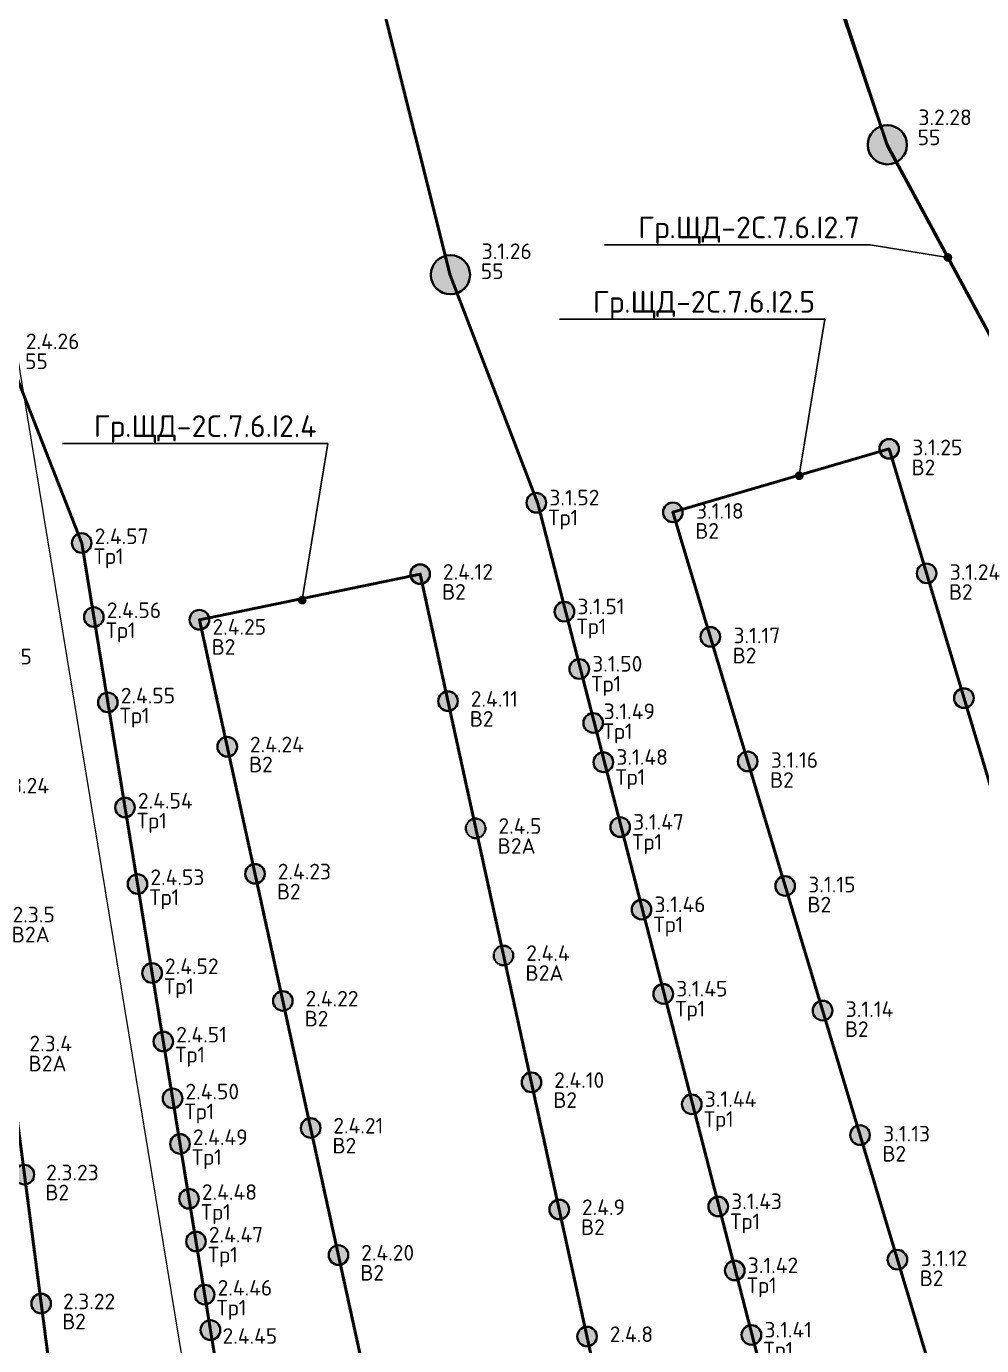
# Model space of a CAD drawing. Header units: millimetres. Extents: x -500444 to 437433, y -1435259 to 1593622.
# Drawn here: x -68741 to -57722, y -1360684 to -1345470 of the extents above; entities that cross this region are included whole.
import ezdxf
from ezdxf import colors
from ezdxf.entities.mleader import LeaderData, LeaderLine
from ezdxf.math import Vec2, Vec3

# ---------------------------------------------------------------- set-up
doc = ezdxf.new("R2010")
doc.units = ezdxf.units.MM
doc.linetypes.add('HIDDEN2', pattern=[4.7625, 3.175, -1.5875])
for name, color, linetype, lineweight in [('_АСУД_Щиты', 6, 'Continuous', 0), ('_Гр.ЩД-2C.7.6.I2.3', 6, 'Continuous', 50), ('_Гр.ЩД-2C.7.6.I2.4', 6, 'Continuous', 50), ('_Гр.ЩД-2C.7.6.I2.5', 6, 'Continuous', 50), ('_Гр.ЩД-2C.7.6.I2.6', 6, 'Continuous', 50), ('_Гр.ЩД-2C.7.6.I2.7', 6, 'Continuous', 50), ('A-ANNO-DIMS', 7, 'Continuous', 9), ('Светильники аварийные', 1, 'Continuous', 40)]:
    doc.layers.add(name, color=color, linetype=linetype, lineweight=lineweight)
doc.layers.add('Вставка', color=252, linetype='Continuous')
doc.layers.add('сВЕтильники', color=7, linetype='Continuous', lineweight=40, true_color=0x0000f0)
doc.layers.add('ЭТО_аварийные', color=7, linetype='HIDDEN2', lineweight=40, true_color=0xfa0505)
doc.styles.add('GOST 2.304', font='')
doc.styles.add('ISOCPEUR', font='isocpeur.ttf', dxfattribs={"height": 250})
doc.styles.add('TableTextStyle', font='isocpeur.ttf', dxfattribs={"width": 0.9})
doc.styles.get('GOST 2.304').set_extended_font_data('GOST Common')
doc.linetypes.add('Truba', pattern='A,3e-05,[4,MSH_7,S=1,R=0,X=0,Y=0],-3.022072', length=3.022102)
doc.dimstyles.new('М-200', dxfattribs={"dimtxt": 400, "dimasz": 160, "dimexe": 200, "dimexo": 400, "dimgap": 50, "dimtad": 1, "dimdec": 0, "dimzin": 0, "dimdsep": 46, "dimtxsty": 'GOST 2.304', "dimblk": 'ARCHTICK', "dimcen": 180, "dimdle": 200, "dimadec": 0, "dimazin": 0, "dimtfac": 1, "dimtdec": 0, "dimtmove": 1, "dimatfit": 0, "dimfxl": 1, "dimtolj": 1, "dimtzin": 0, "dimarcsym": 0})

# ---------------------------------------------------------------- blocks, each defined once
blk = doc.blocks.new('_ArchTick')
at = {"color": 0, "linetype": 'ByBlock', "const_width": 0.15}
blk.add_lwpolyline([(-0.5, -0.5), (0.5, 0.5)], dxfattribs=at)
blk = doc.blocks.new('*D41')
at = {"layer": 'A-ANNO-DIMS', "color": 0, "lineweight": -2, "transparency": 16777216}
blk.add_arc((-165704, -113309), 107894, 270, 326, dxfattribs=at)
at = {"layer": 'Defpoints', "color": 0, "lineweight": 30, "transparency": 16777216}
for p in [(-165704, -113309), (-165704, -113309), (-75741, -173990), (-131171, -215528), (-165704, -221903)]:
    blk.add_point(p, dxfattribs=at)
at = {"layer": 'A-ANNO-DIMS', "color": 0, "lineweight": -2, "transparency": 16777216, "xscale": 160, "yscale": 160, "zscale": 160}
for p, rotation in [((-76255, -173643), 55.99999895826774), ((-165704, -221203), 179.9999981265246)]:
    blk.add_blockref('_ArchTick', p, dxfattribs=dict(at, rotation=rotation))
at = {"layer": 'A-ANNO-DIMS', "color": 0, "transparency": 16777216, "insert": (-114300, -207822), "char_height": 400, "attachment_point": 5, "rotation": 28.5412, "style": 'GOST 2.304'}
blk.add_mtext('\\A1;56,0%%D', dxfattribs=at)
blk = doc.blocks.new('A$Cab2378fa')
at = {"lineweight": 25}
h = blk.add_hatch(color=256, dxfattribs=at)
h.paths.add_polyline_path([(162, -157, 0.442338), (148, 178), (0, 0)])
h.paths.add_polyline_path([(-142, -170), (0, 0), (-163, 158, 0.430096)])
at = {"lineweight": 25, "true_color": 0xfff5f5}
h = blk.add_hatch(color=7, dxfattribs=at)
h.dxf.hatch_style = 1
h.paths.add_polyline_path([(0, 0), (-142, -170, 0.174923), (3, -222, 0.197808), (162, -157)])
h.paths.add_polyline_path([(-163, 158), (0, 0), (148, 178, 0.175398), (3, 230, 0.209014)])
blk.add_circle((3, 4), 226)
blk = doc.blocks.new('Гр.ЩД-2C.7.6.I2.3')
at = {"layer": '_Гр.ЩД-2C.7.6.I2.3', "color": 18, "true_color": 0x000000, "style": 'TableTextStyle'}
for s, p in [('B2A', (18456, 30321)), ('B2A', (18650, 28833)), ('В2', (18844, 27346)), ('В2', (19038, 25858))]:
    blk.add_text(s, height=180, dxfattribs=at).set_placement(p)
at = {"layer": '_Гр.ЩД-2C.7.6.I2.3', "ltscale": 100, "style": 'TableTextStyle'}
for tag, p in [('55', (13488, 36298, 6620)), ('ТР1', (13691, 34429)), ('ТР1', (13772, 33589)), ('В2', (18078, 33526)), ('В2', (15385, 33073)), ('ТР1', (13850, 32773)), ('ТР1', (13928, 31956)), ('В2', (18272, 32038)), ('В2', (15691, 31721)), ('ТР1', (14018, 31013)), ('B2A', (18466, 30551)), ('ТР1', (14094, 30222)), ('В2', (15885, 30234)), ('ТР1', (14166, 29472)), ('B2A', (18660, 29063)), ('ТР1', (14219, 28920)), ('В2', (16079, 28746)), ('ТР1', (14285, 28224)), ('ТР1', (14319, 27872)), ('В2', (18854, 27576)), ('В2', (16273, 27259)), ('ТР1', (14399, 27032)), ('ТР1', (14469, 26310)), ('В2', (19048, 26088)), ('В2', (16467, 25771)), ('ТР1', (14545, 25516)), ('ТР1', (14630, 24622)), ('В2', (19242, 24601)), ('В2', (16661, 24284)), ('ТР1', (14736, 23515)), ('B2A', (19436, 23113)), ('В2', (16855, 22797)), ('ТР1', (14853, 22291)), ('ТР1', (14920, 21597)), ('B2A', (19630, 21626)), ('В2', (17049, 21309)), ('ТР1', (15000, 20759)), ('В2', (19824, 20139)), ('ТР1', (15078, 19942)), ('В2', (17243, 19822)), ('ТР1', (15145, 19246)), ('В2', (20018, 18651)), ('В2', (17437, 18334)), ('ТР1', (15251, 18142)), ('ТР1', (15330, 17310)), ('B2A', (20212, 17164)), ('В2', (17631, 16847)), ('ТР1', (15433, 16238)), ('B2A', (20406, 15676)), ('ТР1', (15489, 15426)), ('В2', (17825, 15359)), ('ТР1', (15565, 14856)), ('ТР1', (15556, 14157))]:
    blk.add_attdef(tag, p, '', height=180, dxfattribs=at)
blk = doc.blocks.new('Гр.ЩД-2C.7.6.I2.4')
at = {"layer": '_Гр.ЩД-2C.7.6.I2.4', "color": 18, "true_color": 0x000000, "style": 'TableTextStyle'}
for s, p in [('55', (18610, 36932, 6620)), ('Тр1', (19403, 34684)), ('В2', (23420, 34273)), ('Тр1', (19542, 33830)), ('В2', (20762, 33638)), ('Тр1', (19703, 32846)), ('В2', (23740, 32808)), ('В2', (21194, 32282)), ('Тр1', (19902, 31634)), ('B2A', (24061, 31342)), ('Тр1', (20046, 30752)), ('В2', (21515, 30816)), ('B2A', (24382, 29877)), ('Тр1', (20214, 29725)), ('В2', (21835, 29351)), ('Тр1', (20343, 28936)), ('Тр1', (20450, 28280)), ('В2', (24703, 28412)), ('В2', (22156, 27886)), ('Тр1', (20536, 27754)), ('Тр1', (20640, 27121)), ('В2', (25023, 26946)), ('Тр1', (20720, 26629)), ('В2', (22477, 26420)), ('Тр1', (20820, 26017))]:
    blk.add_text(s, height=180, dxfattribs=at).set_placement(p)
at = {"layer": '_Гр.ЩД-2C.7.6.I2.4', "ltscale": 100, "style": 'TableTextStyle'}
for tag, p in [('55', (18620, 37162, 6620)), ('ТР1', (19413, 34914)), ('В2', (23430, 34503)), ('ТР1', (19552, 34060)), ('В2', (20772, 33868)), ('ТР1', (19713, 33076)), ('В2', (23750, 33038)), ('В2', (21204, 32512)), ('ТР1', (19912, 31864)), ('B2A', (24071, 31572)), ('В2', (21525, 31046)), ('ТР1', (20056, 30982)), ('B2A', (24392, 30107)), ('ТР1', (20224, 29955)), ('В2', (21845, 29581)), ('ТР1', (20353, 29166)), ('В2', (24713, 28642)), ('ТР1', (20460, 28510)), ('ТР1', (20546, 27984)), ('В2', (22166, 28116)), ('ТР1', (20650, 27351)), ('В2', (25033, 27176)), ('ТР1', (20730, 26859)), ('В2', (22487, 26650)), ('ТР1', (20830, 26247)), ('ТР1', (20888, 25691)), ('В2', (25354, 25711)), ('В2', (22808, 25185)), ('ТР1', (21034, 25004)), ('ТР1', (21112, 24413)), ('B2A', (25675, 24245)), ('ТР1', (21237, 23764)), ('В2', (23129, 23719)), ('ТР1', (21345, 23077)), ('B2A', (25996, 22780)), ('ТР1', (21429, 22565)), ('В2', (23449, 22254)), ('ТР1', (21526, 22042)), ('ТР1', (21577, 21538)), ('В2', (26317, 21314)), ('ТР1', (21659, 20996)), ('В2', (23770, 20789)), ('ТР1', (21744, 20444)), ('ТР1', (21888, 19781)), ('В2', (26637, 19849)), ('В2', (24091, 19323)), ('ТР1', (22033, 18894)), ('B2A', (26958, 18384)), ('ТР1', (22110, 18270)), ('В2', (24412, 17858)), ('ТР1', (22219, 17756)), ('ТР1', (22304, 17226)), ('B2A', (27279, 16918)), ('ТР1', (22393, 16693)), ('В2', (24732, 16392)), ('ТР1', (22485, 16131)), ('ТР1', (22566, 15637)), ('ТР1', (22609, 15016))]:
    blk.add_attdef(tag, p, '', height=180, dxfattribs=at)
blk = doc.blocks.new('_Dot')
at = {"color": 0, "linetype": 'ByBlock', "lineweight": -2}
blk.add_line((-0.5, 0), (-1, 0), dxfattribs=at)
at = {"color": 0, "linetype": 'ByBlock', "const_width": 0.5}
blk.add_lwpolyline([(-0.25, 0, 1), (0.25, 0, 1)], format="xyb", close=True, dxfattribs=at)
blk = doc.blocks.new('Гр.ЩД-2C.7.6.I2.5')
at = {"layer": '_Гр.ЩД-2C.7.6.I2.5', "color": 18, "true_color": 0x000000, "style": 'TableTextStyle'}
for s, p in [('55', (23868, 37970, 6620)), ('В2', (28835, 35708)), ('Тр1', (24647, 35130)), ('В2', (26340, 34976)), ('В2', (29267, 34271)), ('Тр1', (24972, 33874)), ('В2', (26772, 33539)), ('Тр1', (25143, 33212)), ('Тр1', (25275, 32665)), ('Тр1', (25421, 32137)), ('В2', (27203, 32103)), ('Тр1', (25615, 31389)), ('В2', (27635, 30666)), ('Тр1', (25860, 30438)), ('Тр1', (26112, 29465)), ('В2', (28067, 29230)), ('Тр1', (26441, 28193)), ('В2', (28499, 27793)), ('Тр1', (26746, 27014)), ('В2', (28930, 26357)), ('Тр1', (26937, 26276)), ('Тр1', (27129, 25533))]:
    blk.add_text(s, height=180, dxfattribs=at).set_placement(p)
at = {"layer": '_Гр.ЩД-2C.7.6.I2.5', "ltscale": 100, "style": 'TableTextStyle'}
for tag, p in [('55', (23878, 38200, 6620)), ('В2', (28845, 35938)), ('ТР1', (24657, 35360)), ('В2', (26350, 35206)), ('В2', (29277, 34501)), ('ТР1', (24982, 34104)), ('В2', (26782, 33769)), ('ТР1', (25153, 33442)), ('B2A', (29708, 33064)), ('ТР1', (25285, 32895)), ('ТР1', (25431, 32367)), ('В2', (27213, 32333)), ('ТР1', (25625, 31619)), ('B2A', (30140, 31628)), ('В2', (27645, 30896)), ('ТР1', (25870, 30668)), ('В2', (30572, 30191)), ('ТР1', (26122, 29695)), ('В2', (28077, 29460)), ('В2', (31004, 28755)), ('ТР1', (26451, 28423)), ('В2', (28509, 28023)), ('ТР1', (26756, 27244)), ('В2', (31435, 27318)), ('ТР1', (26947, 26506)), ('В2', (28940, 26587)), ('B2A', (31867, 25882)), ('ТР1', (27139, 25763)), ('В2', (29372, 25150)), ('ТР1', (27320, 25011)), ('ТР1', (27494, 24339)), ('B2A', (32299, 24445)), ('ТР1', (27628, 23818)), ('В2', (29804, 23714)), ('ТР1', (27784, 23282)), ('В2', (32731, 23009)), ('ТР1', (27919, 22761)), ('В2', (30236, 22277)), ('ТР1', (28116, 21983)), ('В2', (33162, 21572)), ('ТР1', (28323, 21182)), ('В2', (30667, 20840)), ('ТР1', (28496, 20516)), ('B2A', (33594, 20136)), ('ТР1', (28671, 19838)), ('В2', (31099, 19404)), ('ТР1', (28815, 19280)), ('B2A', (34026, 18699)), ('ТР1', (28969, 18685)), ('ТР1', (29117, 18114)), ('В2', (31531, 17967)), ('ТР1', (29252, 17559)), ('ТР1', (29487, 16474))]:
    blk.add_attdef(tag, p, '', height=180, dxfattribs=at)
blk = doc.blocks.new('Гр.ЩД-2C.7.6.I2.6')
at = {"layer": '_Гр.ЩД-2C.7.6.I2.6', "color": 18, "true_color": 0x000000, "style": 'TableTextStyle'}
blk.add_text('55', height=180, dxfattribs=at).set_placement((28906, 39514, 6620))
at = {"layer": '_Гр.ЩД-2C.7.6.I2.6', "ltscale": 100, "style": 'TableTextStyle'}
for tag, p in [('55', (28916, 39744, 6620)), ('В2', (34206, 37883)), ('ТР1', (29990, 37137)), ('В2', (31739, 36857)), ('В2', (34742, 36482)), ('ТР1', (30293, 36246)), ('В2', (32312, 35554)), ('ТР1', (30597, 35355)), ('B2A', (35279, 35082)), ('ТР1', (30900, 34464)), ('В2', (32847, 34153)), ('B2A', (35816, 33681)), ('ТР1', (31204, 33572)), ('В2', (33382, 32752)), ('ТР1', (31508, 32681)), ('В2', (36353, 32280)), ('ТР1', (31811, 31790)), ('В2', (33917, 31350)), ('ТР1', (32115, 30899)), ('В2', (36889, 30879)), ('ТР1', (32418, 30008)), ('В2', (34452, 29949)), ('В2', (37426, 29479)), ('ТР1', (32722, 29117)), ('В2', (34987, 28548)), ('ТР1', (33025, 28225)), ('B2A', (37963, 28078)), ('ТР1', (33329, 27334)), ('В2', (35522, 27146)), ('B2A', (38500, 26677)), ('ТР1', (33632, 26443)), ('В2', (36057, 25745)), ('ТР1', (33936, 25552)), ('В2', (39036, 25276)), ('ТР1', (34240, 24661)), ('В2', (36592, 24344)), ('В2', (39573, 23876)), ('ТР1', (34543, 23769)), ('ТР1', (34847, 22878)), ('В2', (37127, 22942)), ('В2', (40110, 22475)), ('ТР1', (35150, 21987)), ('В2', (37662, 21541)), ('ТР1', (35454, 21096)), ('B2A', (40647, 21074)), ('ТР1', (35757, 20205)), ('В2', (38197, 20140)), ('B2A', (41183, 19673)), ('ТР1', (36061, 19314)), ('В2', (38732, 18738)), ('ТР1', (36364, 18422))]:
    blk.add_attdef(tag, p, '', height=180, dxfattribs=at)
blk = doc.blocks.new('Оси200')
at = {"layer": 'A-ANNO-DIMS', "color": 253}
dim = blk.add_angular_dim_2l(base=(-131171, -215527.9), line1=((-165703.8, -113309.3), (-75741.3, -173989.8)), line2=((-165703.8, -113309.3), (-165703.8, -221903.3)), text='56,0%%D', dimstyle='М-200', override={"dimadec": 2, "dimtmove": 2}, dxfattribs=at)
dim.commit()
dim.dimension.update_dxf_attribs({"geometry": '*D41', "text_midpoint": (-114299.5, -207822), "dimtype": 130})
blk = doc.blocks.new('A$C20f07326')
at = {"layer": 'A-ANNO-DIMS', "color": 253}
blk.add_blockref('Оси200', (404603.7, 213803.6), dxfattribs=at)

msp = doc.modelspace()

# ---------------------------------------------------------------- block references
at = {"layer": 'Вставка', "linetype": 'Truba', "lineweight": 30, "ltscale": 100}
msp.add_blockref('A$C20f07326', (-318166, -1386354), dxfattribs=at)

# ---------------------------------------------------------------- next in the draw order: linework, layer by layer
at = {"layer": '_АСУД_Щиты', "ltscale": 100}
msp.add_lwpolyline([(-67729, -1376822), (-68157, -1373021), (-65011, -1372590), (-70515, -1339105), (-65976, -1338365), (-63394, -1337709), (-64222, -1334555)], dxfattribs=at)
at = {"layer": '_Гр.ЩД-2C.7.6.I2.3', "ltscale": 100}
msp.add_lwpolyline([(-64222, -1334555), (-63394, -1337709), (-66166, -1338400), (-70513, -1339114), (-74889, -1339472), (-79266, -1339472), (-79266, -1350054), (-74153, -1350082), (-73820, -1351923), (-71897, -1371919), (-69677, -1371652), (-69793, -1370928), (-72121, -1353079), (-69540, -1352762), (-67215, -1370615)], dxfattribs=at)
at = {"layer": '_Гр.ЩД-2C.7.6.I2.4', "ltscale": 100}
msp.add_lwpolyline([(-64222, -1334555), (-63394, -1337709), (-66166, -1338400), (-70513, -1339114), (-70634, -1339124), (-70317, -1341147), (-69001, -1349136), (-68102, -1351428), (-64880, -1371135), (-62745, -1370634), (-62897, -1369899), (-66745, -1352313), (-64198, -1351787), (-60350, -1369375)], dxfattribs=at)
at = {"layer": '_Гр.ЩД-2C.7.6.I2.5', "ltscale": 100}
msp.add_lwpolyline([(-64222, -1334555), (-63394, -1337709), (-66166, -1338400), (-66347, -1338430), (-65856, -1340345), (-63852, -1348338), (-62841, -1350971), (-58025, -1369668), (-55889, -1369067), (-56102, -1368312), (-61284, -1351074), (-58789, -1350342), (-53610, -1367584)], dxfattribs=at)
at = {"layer": '_Гр.ЩД-2C.7.6.I2.6', "ltscale": 100}
msp.add_lwpolyline([(-64222, -1334555), (-63394, -1337709), (-61990, -1337234), (-61480, -1338950), (-58810, -1346835), (-57529, -1349215), (-51135, -1367932), (-51020, -1368280), (-48905, -1367576), (-55863, -1349361), (-53434, -1348434), (-46457, -1366645)], dxfattribs=at)
at = {"layer": '_Гр.ЩД-2C.7.6.I2.7', "ltscale": 100}
msp.add_lwpolyline([(-64222, -1334555), (-63394, -1337709), (-61990, -1337234), (-58813, -1346839), (-57529, -1349215), (-51153, -1367928), (-50169, -1370800)], dxfattribs=at)

# ---------------------------------------------------------------- next in the draw order: block references
at = {"layer": '_Гр.ЩД-2C.7.6.I2.3'}
ref = msp.add_blockref('Гр.ЩД-2C.7.6.I2.3', (-87366, -1386354), dxfattribs=at)
ref.add_attrib('B2A', '2.3.4', (-68706, -1357290), dxfattribs={"ltscale": 100, "height": 180, "style": 'TableTextStyle'})
ref.add_attrib('B2A', '2.3.5', (-68900, -1355803), dxfattribs={"ltscale": 100, "height": 180, "style": 'TableTextStyle'})
ref.add_attrib('В2', '2.3.22', (-68318, -1360265), dxfattribs={"ltscale": 100, "height": 180, "style": 'TableTextStyle'})
ref.add_attrib('В2', '2.3.23', (-68512, -1358778), dxfattribs={"ltscale": 100, "height": 180, "style": 'TableTextStyle'})
ref.add_attrib('В2', '2.3.24', (-69094, -1354316), dxfattribs={"ltscale": 100, "height": 180, "style": 'TableTextStyle'})
ref.add_attrib('В2', '2.3.25', (-69288, -1352828), dxfattribs={"ltscale": 100, "height": 180, "style": 'TableTextStyle'})
at = {"layer": '_Гр.ЩД-2C.7.6.I2.4'}
ref = msp.add_blockref('Гр.ЩД-2C.7.6.I2.4', (-87366, -1386354), dxfattribs=at)
ref.add_attrib('55', '2.4.26', (-68746, -1349192, 6620), dxfattribs={"ltscale": 100, "height": 180, "style": 'TableTextStyle'})
ref.add_attrib('ТР1', '2.4.45', (-66478, -1360663), dxfattribs={"ltscale": 100, "height": 180, "style": 'TableTextStyle'})
ref.add_attrib('ТР1', '2.4.46', (-66535, -1360107), dxfattribs={"ltscale": 100, "height": 180, "style": 'TableTextStyle'})
ref.add_attrib('ТР1', '2.4.47', (-66636, -1359495), dxfattribs={"ltscale": 100, "height": 180, "style": 'TableTextStyle'})
ref.add_attrib('ТР1', '2.4.48', (-66716, -1359003), dxfattribs={"ltscale": 100, "height": 180, "style": 'TableTextStyle'})
ref.add_attrib('ТР1', '2.4.49', (-66820, -1358370), dxfattribs={"ltscale": 100, "height": 180, "style": 'TableTextStyle'})
ref.add_attrib('ТР1', '2.4.50', (-66906, -1357844), dxfattribs={"ltscale": 100, "height": 180, "style": 'TableTextStyle'})
ref.add_attrib('ТР1', '2.4.51', (-67013, -1357188), dxfattribs={"ltscale": 100, "height": 180, "style": 'TableTextStyle'})
ref.add_attrib('ТР1', '2.4.52', (-67142, -1356399), dxfattribs={"ltscale": 100, "height": 180, "style": 'TableTextStyle'})
ref.add_attrib('ТР1', '2.4.53', (-67310, -1355372), dxfattribs={"ltscale": 100, "height": 180, "style": 'TableTextStyle'})
ref.add_attrib('ТР1', '2.4.54', (-67454, -1354490), dxfattribs={"ltscale": 100, "height": 180, "style": 'TableTextStyle'})
ref.add_attrib('ТР1', '2.4.55', (-67652, -1353278), dxfattribs={"ltscale": 100, "height": 180, "style": 'TableTextStyle'})
ref.add_attrib('ТР1', '2.4.56', (-67813, -1352293), dxfattribs={"ltscale": 100, "height": 180, "style": 'TableTextStyle'})
ref.add_attrib('ТР1', '2.4.57', (-67953, -1351440), dxfattribs={"ltscale": 100, "height": 180, "style": 'TableTextStyle'})
ref.add_attrib('B2A', '2.4.4', (-62974, -1356247), dxfattribs={"ltscale": 100, "height": 180, "style": 'TableTextStyle'})
ref.add_attrib('B2A', '2.4.5', (-63295, -1354781), dxfattribs={"ltscale": 100, "height": 180, "style": 'TableTextStyle'})
ref.add_attrib('В2', '2.4.8', (-62012, -1360643), dxfattribs={"ltscale": 100, "height": 180, "style": 'TableTextStyle'})
ref.add_attrib('В2', '2.4.9', (-62332, -1359178), dxfattribs={"ltscale": 100, "height": 180, "style": 'TableTextStyle'})
ref.add_attrib('В2', '2.4.10', (-62653, -1357712), dxfattribs={"ltscale": 100, "height": 180, "style": 'TableTextStyle'})
ref.add_attrib('В2', '2.4.11', (-63615, -1353316), dxfattribs={"ltscale": 100, "height": 180, "style": 'TableTextStyle'})
ref.add_attrib('В2', '2.4.12', (-63936, -1351851), dxfattribs={"ltscale": 100, "height": 180, "style": 'TableTextStyle'})
ref.add_attrib('В2', '2.4.20', (-64879, -1359703), dxfattribs={"ltscale": 100, "height": 180, "style": 'TableTextStyle'})
ref.add_attrib('В2', '2.4.21', (-65200, -1358238), dxfattribs={"ltscale": 100, "height": 180, "style": 'TableTextStyle'})
ref.add_attrib('В2', '2.4.22', (-65520, -1356773), dxfattribs={"ltscale": 100, "height": 180, "style": 'TableTextStyle'})
ref.add_attrib('В2', '2.4.23', (-65841, -1355307), dxfattribs={"ltscale": 100, "height": 180, "style": 'TableTextStyle'})
ref.add_attrib('В2', '2.4.24', (-66162, -1353842), dxfattribs={"ltscale": 100, "height": 180, "style": 'TableTextStyle'})
ref.add_attrib('В2', '2.4.25', (-66594, -1352485), dxfattribs={"ltscale": 100, "height": 180, "style": 'TableTextStyle'})
at = {"layer": '_Гр.ЩД-2C.7.6.I2.5'}
ref = msp.add_blockref('Гр.ЩД-2C.7.6.I2.5', (-87366, -1386354), dxfattribs=at)
ref.add_attrib('55', '3.1.26', (-63488, -1348153, 6620), dxfattribs={"ltscale": 100, "height": 180, "style": 'TableTextStyle'})
ref.add_attrib('ТР1', '3.1.41', (-60227, -1360591), dxfattribs={"ltscale": 100, "height": 180, "style": 'TableTextStyle'})
ref.add_attrib('ТР1', '3.1.42', (-60419, -1359848), dxfattribs={"ltscale": 100, "height": 180, "style": 'TableTextStyle'})
ref.add_attrib('ТР1', '3.1.43', (-60610, -1359110), dxfattribs={"ltscale": 100, "height": 180, "style": 'TableTextStyle'})
ref.add_attrib('ТР1', '3.1.44', (-60915, -1357931), dxfattribs={"ltscale": 100, "height": 180, "style": 'TableTextStyle'})
ref.add_attrib('ТР1', '3.1.45', (-61244, -1356658), dxfattribs={"ltscale": 100, "height": 180, "style": 'TableTextStyle'})
ref.add_attrib('ТР1', '3.1.46', (-61495, -1355685), dxfattribs={"ltscale": 100, "height": 180, "style": 'TableTextStyle'})
ref.add_attrib('ТР1', '3.1.47', (-61741, -1354734), dxfattribs={"ltscale": 100, "height": 180, "style": 'TableTextStyle'})
ref.add_attrib('ТР1', '3.1.48', (-61935, -1353986), dxfattribs={"ltscale": 100, "height": 180, "style": 'TableTextStyle'})
ref.add_attrib('ТР1', '3.1.49', (-62081, -1353459), dxfattribs={"ltscale": 100, "height": 180, "style": 'TableTextStyle'})
ref.add_attrib('ТР1', '3.1.50', (-62213, -1352911), dxfattribs={"ltscale": 100, "height": 180, "style": 'TableTextStyle'})
ref.add_attrib('ТР1', '3.1.51', (-62384, -1352250), dxfattribs={"ltscale": 100, "height": 180, "style": 'TableTextStyle'})
ref.add_attrib('ТР1', '3.1.52', (-62708, -1350994), dxfattribs={"ltscale": 100, "height": 180, "style": 'TableTextStyle'})
ref.add_attrib('В2', '3.1.12', (-58425, -1359767), dxfattribs={"ltscale": 100, "height": 180, "style": 'TableTextStyle'})
ref.add_attrib('В2', '3.1.13', (-58857, -1358330), dxfattribs={"ltscale": 100, "height": 180, "style": 'TableTextStyle'})
ref.add_attrib('В2', '3.1.14', (-59289, -1356894), dxfattribs={"ltscale": 100, "height": 180, "style": 'TableTextStyle'})
ref.add_attrib('В2', '3.1.15', (-59721, -1355457), dxfattribs={"ltscale": 100, "height": 180, "style": 'TableTextStyle'})
ref.add_attrib('В2', '3.1.16', (-60152, -1354021), dxfattribs={"ltscale": 100, "height": 180, "style": 'TableTextStyle'})
ref.add_attrib('В2', '3.1.17', (-60584, -1352584), dxfattribs={"ltscale": 100, "height": 180, "style": 'TableTextStyle'})
ref.add_attrib('В2', '3.1.18', (-61016, -1351148), dxfattribs={"ltscale": 100, "height": 180, "style": 'TableTextStyle'})
ref.add_attrib('В2', '3.1.24', (-58089, -1351853), dxfattribs={"ltscale": 100, "height": 180, "style": 'TableTextStyle'})
ref.add_attrib('В2', '3.1.25', (-58521, -1350416), dxfattribs={"ltscale": 100, "height": 180, "style": 'TableTextStyle'})
at = {"layer": '_Гр.ЩД-2C.7.6.I2.6'}
ref = msp.add_blockref('Гр.ЩД-2C.7.6.I2.6', (-87366, -1386354), dxfattribs=at)
ref.add_attrib('55', '3.2.28', (-58450, -1346609, 6620), dxfattribs={"ltscale": 100, "height": 180, "style": 'TableTextStyle'})
at = {"layer": 'сВЕтильники', "ltscale": 100}
for p in [(-58813, -1346839), (-63852, -1348338)]:
    msp.add_blockref('A$Cab2378fa', p, dxfattribs=at)
at = {"layer": 'сВЕтильники', "ltscale": 100, "xscale": 0.5, "yscale": 0.5, "zscale": 0.5}
for p in [(-58790, -1350344), (-62860, -1350966), (-61285, -1351076), (-68104, -1351430), (-64200, -1351789), (-58358, -1351780), (-67964, -1352284), (-66746, -1352315), (-62536, -1352222), (-60853, -1352512), (-62365, -1352883), (-63879, -1353254), (-67803, -1353268), (-62204, -1353505), (-66425, -1353780), (-62087, -1353958), (-60422, -1353949), (-67605, -1354480), (-61893, -1354706), (-67460, -1355363), (-66105, -1355245), (-59990, -1355385), (-61647, -1355657), (-67292, -1356389), (-65784, -1356711), (-61396, -1356630), (-59558, -1356822), (-67163, -1357179), (-62916, -1357650), (-67056, -1357835), (-61067, -1357903), (-65463, -1358176), (-59126, -1358258), (-66970, -1358360), (-68766, -1358714), (-66867, -1358993), (-62596, -1359116), (-60762, -1359082), (-66786, -1359485), (-65142, -1359642), (-58695, -1359695), (-60571, -1359820), (-66686, -1360098), (-68572, -1360201), (-66619, -1360507), (-62275, -1360581), (-60379, -1360563)]:
    msp.add_blockref('A$Cab2378fa', p, dxfattribs=at)
at = {"layer": 'Светильники аварийные', "ltscale": 100, "xscale": 0.5, "yscale": 0.5, "zscale": 0.5}
msp.add_blockref('A$Cab2378fa', (-57928, -1353219), dxfattribs=at)
at = {"layer": 'ЭТО_аварийные', "ltscale": 100, "xscale": 0.5, "yscale": 0.5, "zscale": 0.5}
for p in [(-63560, -1354721), (-63239, -1356187)]:
    msp.add_blockref('A$Cab2378fa', p, dxfattribs=at)

# ---------------------------------------------------------------- next in the draw order: leaders
at = {"layer": '_Гр.ЩД-2C.7.6.I2.4'}
ml = msp.add_multileader_mtext('Standard', dxfattribs=at)
ml.set_content('Гр.ЩД-2C.7.6.I2.4', color=256, style='ISOCPEUR')
ml.set_leader_properties()
ml.set_arrow_properties(name='DOT')
ml.build(insert=Vec2(0, 0))
ml.multileader.update_dxf_attribs({"has_dogleg": 0, "text_left_attachment_type": 6, "text_right_attachment_type": 6, "arrow_head_size": 100})
ctx = ml.context
ctx.base_point, ctx.char_height, ctx.arrow_head_size, ctx.landing_gap_size, ctx.plane_origin = Vec3(-68164, -1350280), 250, 100, 200, Vec3(20030, -1222786)
ctx.left_attachment, ctx.right_attachment = 6, 6
notes = []
notes.append((ctx, [(1, (1, 1, 0), (-65256, -1350280), (-1, 0), 8, [(1, [(-65559, -1352087)], 0, [])])]))
ctx.mtext.insert, ctx.mtext.flow_direction = Vec3(-67964, -1349955), 5
at = {"layer": '_Гр.ЩД-2C.7.6.I2.5'}
ml = msp.add_multileader_mtext('Standard', dxfattribs=at)
ml.set_content('Гр.ЩД-2C.7.6.I2.5', color=256, style='ISOCPEUR')
ml.set_leader_properties()
ml.set_arrow_properties(name='DOT')
ml.build(insert=Vec2(0, 0))
ml.multileader.update_dxf_attribs({"has_dogleg": 0, "text_left_attachment_type": 6, "text_right_attachment_type": 6, "arrow_head_size": 100})
ctx = ml.context
ctx.base_point, ctx.char_height, ctx.arrow_head_size, ctx.landing_gap_size, ctx.plane_origin = Vec3(-62406, -1348846), 250, 100, 200, Vec3(25763, -1221352)
ctx.left_attachment, ctx.right_attachment = 6, 6
notes.append((ctx, [(1, (1, 1, 0), (-59523, -1348846), (-1, 0), 8, [(1, [(-59826, -1350653)], 0, [])])]))
ctx.mtext.insert, ctx.mtext.flow_direction = Vec3(-62206, -1348521), 5
at = {"layer": '_Гр.ЩД-2C.7.6.I2.7'}
ml = msp.add_multileader_mtext('Standard', dxfattribs=at)
ml.set_content('Гр.ЩД-2C.7.6.I2.7', color=256, style='ISOCPEUR')
ml.set_leader_properties()
ml.set_arrow_properties(name='DOT')
ml.build(insert=Vec2(0, 0))
ml.multileader.update_dxf_attribs({"has_dogleg": 0, "text_left_attachment_type": 6, "text_right_attachment_type": 6, "arrow_head_size": 100})
ctx = ml.context
ctx.base_point, ctx.char_height, ctx.arrow_head_size, ctx.landing_gap_size, ctx.plane_origin = Vec3(-61884, -1347988), 250, 100, 200, Vec3(26285, -1220494)
ctx.left_attachment, ctx.right_attachment = 6, 6
notes.append((ctx, [(1, (1, 1, 0), (-59001, -1347988), (-1, 0), 8, [(1, [(-58111, -1348135)], 0, [])])]))
ctx.mtext.insert, ctx.mtext.flow_direction = Vec3(-61684, -1347663), 5
for ctx, leaders in notes:
    for number, flags, end, landing, length, lines in leaders:
        leader = LeaderData()
        leader.index, (leader.has_last_leader_line, leader.has_dogleg_vector, leader.attachment_direction) = number, flags
        leader.last_leader_point, leader.dogleg_vector, leader.dogleg_length = Vec3(end), Vec3(landing), length
        for number, points, colour, breaks in lines:
            line = LeaderLine()
            line.index, line.vertices, line.color, line.breaks = number, Vec3.list(points), colors.encode_raw_color(colour), breaks
            leader.lines.append(line)
        ctx.leaders.append(leader)

doc.saveas('drawing.dxf')
